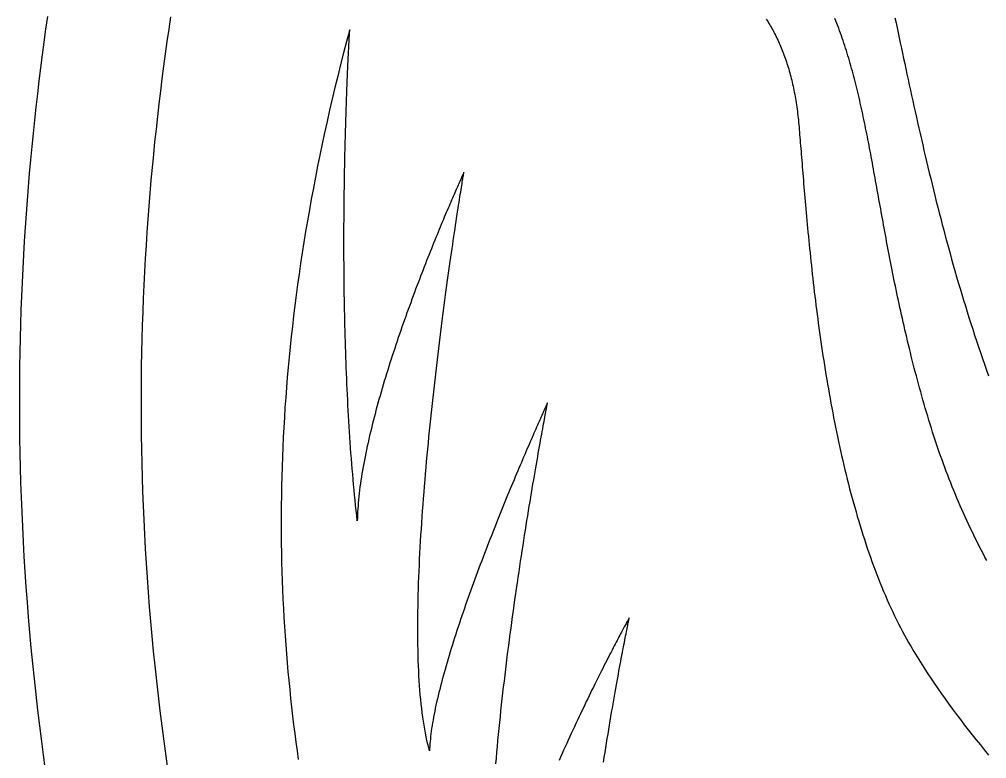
# Model space of a CAD drawing. Extents: x 5 to 105, y 2 to 136.
# Drawn here: x 11.91 to 22.37, y 64.69 to 72.68 of the extents above; entities that cross this region are included whole.
import ezdxf

# ---------------------------------------------------------------- set-up
doc = ezdxf.new("R2010")
doc.units = 0
doc.layers.get('0').update_dxf_attribs({"linetype": 'CONTINUOUS'})

msp = doc.modelspace()

# ---------------------------------------------------------------- linework, layer by layer
at = {"color": 7}
for points in [[(12.2145, 72.7099, 0), (12.1948, 72.5719, 0), (12.1757, 72.4333, 0), (12.1571, 72.2941, 0), (12.1391, 72.1543, 0), (12.1217, 72.014, 0), (12.105, 71.873, 0), (12.0888, 71.7314, 0), (12.0733, 71.5893, 0), (12.0583, 71.4465, 0), (12.0441, 71.3032, 0), (12.0305, 71.1592, 0), (12.0176, 71.0147, 0), (12.0053, 70.8695, 0), (11.9937, 70.7237, 0), (11.9829, 70.5773, 0), (11.9727, 70.4302, 0), (11.9633, 70.2826, 0), (11.9546, 70.1343, 0), (11.9467, 69.9854, 0), (11.9395, 69.8358, 0), (11.9331, 69.6856, 0), (11.9274, 69.5348, 0), (11.9225, 69.3834, 0), (11.9185, 69.2313, 0), (11.9152, 69.0785, 0), (11.9128, 68.9251, 0), (11.9111, 68.7711, 0), (11.9104, 68.6164, 0), (11.9104, 68.4611, 0), (11.9114, 68.3051, 0), (11.9132, 68.1484, 0), (11.9159, 67.9911, 0), (11.9194, 67.8331, 0), (11.9239, 67.6744, 0), (11.9293, 67.5151, 0), (11.9356, 67.3551, 0), (11.9429, 67.1944, 0), (11.9511, 67.033, 0), (11.9603, 66.871, 0), (11.9704, 66.7083, 0), (11.9815, 66.5448, 0), (11.9936, 66.3807, 0), (12.0067, 66.2159, 0), (12.0208, 66.0505, 0), (12.0359, 65.8843, 0), (12.0521, 65.7174, 0), (12.0693, 65.5498, 0), (12.0875, 65.3815, 0), (12.1068, 65.2125, 0), (12.1272, 65.0427, 0), (12.1487, 64.8723, 0), (12.1712, 64.7012, 0), (12.1949, 64.5293, 0)], [(13.5213, 64.5473, 0), (13.4977, 64.7126, 0), (13.4752, 64.8772, 0), (13.4538, 65.0411, 0), (13.4334, 65.2044, 0), (13.414, 65.367, 0), (13.3957, 65.5289, 0), (13.3784, 65.6902, 0), (13.3621, 65.8509, 0), (13.3468, 66.0108, 0), (13.3325, 66.1702, 0), (13.3192, 66.3289, 0), (13.3068, 66.4869, 0), (13.2954, 66.6443, 0), (13.285, 66.8011, 0), (13.2755, 66.9572, 0), (13.2669, 67.1127, 0), (13.2593, 67.2675, 0), (13.2525, 67.4217, 0), (13.2467, 67.5753, 0), (13.2417, 67.7283, 0), (13.2377, 67.8806, 0), (13.2345, 68.0323, 0), (13.2321, 68.1834, 0), (13.2306, 68.3339, 0), (13.23, 68.4838, 0), (13.2302, 68.633, 0), (13.2312, 68.7817, 0), (13.233, 68.9297, 0), (13.2356, 69.0771, 0), (13.2389, 69.224, 0), (13.2431, 69.3702, 0), (13.248, 69.5158, 0), (13.2537, 69.6608, 0), (13.2601, 69.8053, 0), (13.2673, 69.9491, 0), (13.2752, 70.0924, 0), (13.2838, 70.2351, 0), (13.2931, 70.3771, 0), (13.3031, 70.5186, 0), (13.3138, 70.6596, 0), (13.3251, 70.7999, 0), (13.3372, 70.9397, 0), (13.3498, 71.0789, 0), (13.3632, 71.2175, 0), (13.3771, 71.3556, 0), (13.3917, 71.4931, 0), (13.4069, 71.63, 0), (13.4227, 71.7664, 0), (13.4391, 71.9022, 0), (13.456, 72.0374, 0), (13.4736, 72.1721, 0), (13.4917, 72.3063, 0), (13.5103, 72.4399, 0), (13.5295, 72.5729, 0), (13.5492, 72.7055, 0)], [(21.3779, 72.6953, 0), (21.3893, 72.6418, 0), (21.4008, 72.588, 0), (21.4124, 72.5338, 0), (21.424, 72.4792, 0), (21.4357, 72.4243, 0), (21.4475, 72.369, 0), (21.4593, 72.3134, 0), (21.4713, 72.2574, 0), (21.4833, 72.2012, 0), (21.4955, 72.1446, 0), (21.5078, 72.0877, 0), (21.5201, 72.0305, 0), (21.5326, 71.973, 0), (21.5452, 71.9153, 0), (21.5579, 71.8572, 0), (21.5707, 71.7989, 0), (21.5836, 71.7404, 0), (21.5967, 71.6815, 0), (21.6098, 71.6224, 0), (21.6232, 71.5631, 0), (21.6366, 71.5036, 0), (21.6502, 71.4438, 0), (21.6639, 71.3838, 0), (21.6778, 71.3236, 0), (21.6918, 71.2632, 0), (21.706, 71.2026, 0), (21.7204, 71.1418, 0), (21.7348, 71.0808, 0), (21.7495, 71.0196, 0), (21.7643, 70.9583, 0), (21.7793, 70.8968, 0), (21.7945, 70.8351, 0), (21.8098, 70.7734, 0), (21.8253, 70.7114, 0), (21.841, 70.6494, 0), (21.8569, 70.5872, 0), (21.873, 70.5249, 0), (21.8892, 70.4625, 0), (21.9057, 70.4, 0), (21.9223, 70.3374, 0), (21.9392, 70.2747, 0), (21.9563, 70.2119, 0), (21.9735, 70.1491, 0), (21.991, 70.0862, 0), (22.0087, 70.0232, 0), (22.0267, 69.9602, 0), (22.0448, 69.8972, 0), (22.0632, 69.8341, 0), (22.0818, 69.771, 0), (22.1006, 69.7078, 0), (22.1197, 69.6447, 0), (22.139, 69.5815, 0), (22.1585, 69.5183, 0), (22.1783, 69.4552, 0), (22.1984, 69.3921, 0), (22.2187, 69.329, 0), (22.2392, 69.2659, 0), (22.2601, 69.2028, 0), (22.2811, 69.1398, 0), (22.3025, 69.0769, 0), (22.3241, 69.014, 0), (22.346, 68.9512, 0), (22.3681, 68.8885, 0), (22.3906, 68.8258, 0)], [(19.9864, 72.6812, 0), (19.996, 72.6663, 0), (20.0054, 72.6513, 0), (20.0148, 72.6361, 0), (20.0241, 72.6207, 0), (20.0332, 72.6052, 0), (20.0422, 72.5895, 0), (20.0512, 72.5736, 0), (20.06, 72.5576, 0), (20.0686, 72.5415, 0), (20.0772, 72.5251, 0), (20.0857, 72.5086, 0), (20.094, 72.4919, 0), (20.1022, 72.4751, 0), (20.1103, 72.4581, 0), (20.1183, 72.4409, 0), (20.1261, 72.4236, 0), (20.1338, 72.4061, 0), (20.1414, 72.3884, 0), (20.1489, 72.3705, 0), (20.1563, 72.3525, 0), (20.1635, 72.3344, 0), (20.1706, 72.316, 0), (20.1776, 72.2975, 0), (20.1845, 72.2788, 0), (20.1912, 72.2599, 0), (20.1978, 72.2409, 0), (20.2043, 72.2217, 0), (20.2106, 72.2023, 0), (20.2169, 72.1828, 0), (20.223, 72.1631, 0), (20.2289, 72.1432, 0), (20.2347, 72.1231, 0), (20.2404, 72.1029, 0), (20.246, 72.0825, 0), (20.2514, 72.0619, 0), (20.2567, 72.0412, 0), (20.2619, 72.0202, 0), (20.2669, 71.9991, 0), (20.2718, 71.9778, 0), (20.2766, 71.9564, 0), (20.2812, 71.9347, 0), (20.2857, 71.9129, 0), (20.29, 71.8909, 0), (20.2942, 71.8687, 0), (20.2983, 71.8464, 0), (20.3022, 71.8239, 0), (20.306, 71.8012, 0), (20.3096, 71.7783, 0), (20.3131, 71.7552, 0), (20.3165, 71.732, 0), (20.3197, 71.7085, 0), (20.3228, 71.6849, 0), (20.3257, 71.6611, 0), (20.3285, 71.6372, 0), (20.3311, 71.613, 0), (20.3336, 71.5887, 0), (20.3359, 71.5642, 0)], [(21.6931, 68.5209, 0), (21.6806, 68.565, 0), (21.6682, 68.6089, 0), (21.6561, 68.6526, 0), (21.6441, 68.6961, 0), (21.6324, 68.7393, 0), (21.6208, 68.7824, 0), (21.6094, 68.8253, 0), (21.5982, 68.8679, 0), (21.5871, 68.9104, 0), (21.5763, 68.9527, 0), (21.5656, 68.9947, 0), (21.555, 69.0366, 0), (21.5446, 69.0783, 0), (21.5344, 69.1197, 0), (21.5244, 69.161, 0), (21.5145, 69.2021, 0), (21.5047, 69.243, 0), (21.4951, 69.2837, 0), (21.4857, 69.3242, 0), (21.4764, 69.3645, 0), (21.4672, 69.4046, 0), (21.4581, 69.4446, 0), (21.4492, 69.4843, 0), (21.4405, 69.5239, 0), (21.4318, 69.5633, 0), (21.4233, 69.6025, 0), (21.4149, 69.6415, 0), (21.4066, 69.6803, 0), (21.3985, 69.719, 0), (21.3904, 69.7575, 0), (21.3825, 69.7958, 0), (21.3747, 69.8339, 0), (21.3669, 69.8718, 0), (21.3593, 69.9096, 0), (21.3518, 69.9472, 0), (21.3444, 69.9846, 0), (21.337, 70.0218, 0), (21.3298, 70.0589, 0), (21.3226, 70.0958, 0), (21.3156, 70.1325, 0), (21.3086, 70.1691, 0), (21.3016, 70.2055, 0), (21.2948, 70.2417, 0), (21.288, 70.2777, 0), (21.2813, 70.3136, 0), (21.2747, 70.3494, 0), (21.2681, 70.3849, 0), (21.2616, 70.4203, 0), (21.2552, 70.4556, 0), (21.2488, 70.4907, 0), (21.2424, 70.5256, 0), (21.2361, 70.5604, 0), (21.2298, 70.595, 0), (21.2236, 70.6294, 0), (21.2175, 70.6637, 0), (21.2113, 70.6979, 0), (21.2052, 70.7319, 0), (21.1992, 70.7657, 0), (21.1931, 70.7994, 0), (21.1871, 70.8329, 0), (21.1811, 70.8663, 0), (21.1751, 70.8996, 0), (21.1691, 70.9327, 0), (21.1632, 70.9656, 0), (21.1573, 70.9984, 0), (21.1513, 71.0311, 0), (21.1454, 71.0636, 0), (21.1395, 71.096, 0), (21.1335, 71.1282, 0), (21.1276, 71.1603, 0), (21.1217, 71.1923, 0), (21.1157, 71.2241, 0), (21.1097, 71.2558, 0), (21.1038, 71.2873, 0), (21.0978, 71.3187, 0), (21.0917, 71.35, 0), (21.0857, 71.3811, 0), (21.0796, 71.4122, 0), (21.0735, 71.443, 0), (21.0673, 71.4738, 0), (21.0612, 71.5044, 0), (21.0549, 71.5349, 0), (21.0487, 71.5653, 0), (21.0424, 71.5955, 0), (21.036, 71.6256, 0), (21.0296, 71.6556, 0), (21.0231, 71.6855, 0), (21.0166, 71.7153, 0), (21.01, 71.7449, 0), (21.0034, 71.7744, 0), (20.9967, 71.8038, 0), (20.9899, 71.8331, 0), (20.983, 71.8622, 0), (20.9761, 71.8913, 0), (20.9691, 71.9202, 0), (20.962, 71.949, 0), (20.9548, 71.9777, 0), (20.9475, 72.0063, 0), (20.9402, 72.0348, 0), (20.9327, 72.0631, 0), (20.9252, 72.0914, 0), (20.9175, 72.1195, 0), (20.9098, 72.1476, 0), (20.9019, 72.1755, 0), (20.894, 72.2033, 0), (20.8859, 72.2311, 0), (20.8777, 72.2587, 0), (20.8694, 72.2862, 0), (20.861, 72.3137, 0), (20.8525, 72.341, 0), (20.8438, 72.3682, 0), (20.835, 72.3953, 0), (20.8261, 72.4224, 0), (20.817, 72.4493, 0), (20.8078, 72.4761, 0), (20.7984, 72.5029, 0), (20.789, 72.5295, 0), (20.7793, 72.5561, 0), (20.7695, 72.5826, 0), (20.7596, 72.609, 0), (20.7495, 72.6353, 0), (20.7393, 72.6615, 0), (20.7289, 72.6876, 0)], [(15.4826, 72.5674, 0), (15.449, 72.4413, 0), (15.4163, 72.3159, 0), (15.3845, 72.191, 0), (15.3535, 72.0667, 0), (15.3234, 71.943, 0), (15.2941, 71.8199, 0), (15.2656, 71.6973, 0), (15.238, 71.5754, 0), (15.2111, 71.4539, 0), (15.1851, 71.3331, 0), (15.16, 71.2128, 0), (15.1356, 71.0931, 0), (15.112, 70.9739, 0), (15.0892, 70.8552, 0), (15.0672, 70.7371, 0), (15.046, 70.6196, 0), (15.0255, 70.5025, 0), (15.0058, 70.386, 0), (14.9869, 70.27, 0), (14.9688, 70.1546, 0), (14.9513, 70.0397, 0), (14.9347, 69.9252, 0), (14.9187, 69.8113, 0), (14.9035, 69.6979, 0), (14.889, 69.585, 0), (14.8753, 69.4726, 0), (14.8622, 69.3607, 0), (14.8499, 69.2493, 0), (14.8382, 69.1383, 0), (14.8273, 69.0279, 0), (14.817, 68.9179, 0), (14.8074, 68.8084, 0), (14.7985, 68.6994, 0), (14.7903, 68.5908, 0), (14.7827, 68.4827, 0), (14.7758, 68.375, 0), (14.7696, 68.2679, 0), (14.7639, 68.1611, 0), (14.7589, 68.0548, 0), (14.7546, 67.949, 0), (14.7509, 67.8436, 0), (14.7478, 67.7386, 0), (14.7453, 67.634, 0), (14.7434, 67.5299, 0), (14.7421, 67.4262, 0), (14.7414, 67.3229, 0), (14.7413, 67.22, 0), (14.7418, 67.1176, 0), (14.7429, 67.0155, 0), (14.7445, 66.9139, 0), (14.7467, 66.8126, 0), (14.7495, 66.7118, 0), (14.7528, 66.6113, 0), (14.7567, 66.5112, 0), (14.7611, 66.4115, 0), (14.766, 66.3122, 0), (14.7715, 66.2133, 0), (14.7775, 66.1147, 0), (14.784, 66.0165, 0), (14.791, 65.9186, 0), (14.7985, 65.8211, 0), (14.8065, 65.724, 0), (14.815, 65.6272, 0), (14.824, 65.5308, 0), (14.8334, 65.4347, 0), (14.8434, 65.3389, 0), (14.8538, 65.2435, 0), (14.8646, 65.1484, 0), (14.876, 65.0537, 0), (14.8877, 64.9592, 0), (14.8999, 64.8651, 0), (14.9126, 64.7713, 0), (14.9257, 64.6778, 0)], [(15.5649, 67.2597, 0), (15.5587, 67.3148, 0), (15.5526, 67.37, 0), (15.5467, 67.4255, 0), (15.541, 67.4812, 0), (15.5354, 67.5371, 0), (15.53, 67.5931, 0), (15.5247, 67.6494, 0), (15.5196, 67.7058, 0), (15.5147, 67.7624, 0), (15.5099, 67.8192, 0), (15.5052, 67.876, 0), (15.5007, 67.9331, 0), (15.4964, 67.9902, 0), (15.4921, 68.0474, 0), (15.4881, 68.1047, 0), (15.4841, 68.1622, 0), (15.4803, 68.2196, 0), (15.4767, 68.2772, 0), (15.4732, 68.3348, 0), (15.4698, 68.3925, 0), (15.4665, 68.4501, 0), (15.4634, 68.5078, 0), (15.4604, 68.5656, 0), (15.4575, 68.6233, 0), (15.4548, 68.681, 0), (15.4521, 68.7387, 0), (15.4496, 68.7963, 0), (15.4472, 68.8539, 0), (15.445, 68.9115, 0), (15.4428, 68.969, 0), (15.4407, 69.0264, 0), (15.4388, 69.0837, 0), (15.437, 69.141, 0), (15.4353, 69.1981, 0), (15.4336, 69.2551, 0), (15.4321, 69.312, 0), (15.4307, 69.3687, 0), (15.4294, 69.4253, 0), (15.4282, 69.4817, 0), (15.427, 69.538, 0), (15.426, 69.5941, 0), (15.4251, 69.65, 0), (15.4242, 69.7057, 0), (15.4235, 69.7611, 0), (15.4228, 69.8164, 0), (15.4222, 69.8714, 0), (15.4217, 69.9262, 0), (15.4213, 69.9807, 0), (15.4209, 70.0349, 0), (15.4206, 70.0889, 0), (15.4204, 70.1426, 0), (15.4203, 70.196, 0), (15.4203, 70.2491, 0), (15.4203, 70.3018, 0), (15.4204, 70.3542, 0), (15.4205, 70.4063, 0), (15.4207, 70.458, 0), (15.421, 70.5094, 0), (15.4213, 70.5604, 0), (15.4217, 70.611, 0), (15.4222, 70.6612, 0), (15.4227, 70.711, 0), (15.4232, 70.7604, 0), (15.4238, 70.8094, 0), (15.4245, 70.8579, 0), (15.4252, 70.906, 0), (15.4259, 70.9536, 0), (15.4267, 71.0008, 0), (15.4276, 71.0474, 0), (15.4284, 71.0936, 0), (15.4293, 71.1393, 0), (15.4303, 71.1845, 0), (15.4313, 71.2291, 0), (15.4323, 71.2732, 0), (15.4333, 71.3168, 0), (15.4344, 71.3598, 0), (15.4355, 71.4022, 0), (15.4366, 71.4441, 0), (15.4377, 71.4854, 0), (15.4389, 71.5261, 0), (15.4401, 71.5661, 0), (15.4413, 71.6056, 0), (15.4425, 71.6444, 0), (15.4437, 71.6826, 0), (15.445, 71.7201, 0), (15.4462, 71.757, 0), (15.4475, 71.7932, 0), (15.4487, 71.8287, 0), (15.45, 71.8636, 0), (15.4513, 71.8977, 0), (15.4525, 71.9311, 0), (15.4538, 71.9638, 0), (15.455, 71.9957, 0), (15.4563, 72.0269, 0), (15.4576, 72.0573, 0), (15.4588, 72.087, 0), (15.46, 72.1159, 0), (15.4612, 72.144, 0), (15.4624, 72.1713, 0), (15.4636, 72.1978, 0), (15.4648, 72.2235, 0), (15.4659, 72.2483, 0), (15.4671, 72.2723, 0), (15.4682, 72.2954, 0), (15.4693, 72.3177, 0), (15.4703, 72.3391, 0), (15.4713, 72.3596, 0), (15.4723, 72.3792, 0), (15.4733, 72.3979, 0), (15.4742, 72.4157, 0), (15.4751, 72.4326, 0), (15.4759, 72.4485, 0), (15.4767, 72.4635, 0), (15.4775, 72.4775, 0), (15.4782, 72.4905, 0), (15.4788, 72.5026, 0), (15.4795, 72.5136, 0), (15.48, 72.5237, 0), (15.4805, 72.5328, 0), (15.481, 72.5408, 0), (15.4814, 72.5478, 0), (15.4818, 72.5537, 0), (15.4821, 72.5586, 0), (15.4823, 72.5624, 0), (15.4825, 72.5652, 0), (15.4826, 72.5668, 0), (15.4826, 72.5674, 0)], [(20.3359, 71.5642, 0), (20.3382, 71.5392, 0), (20.3405, 71.5135, 0), (20.3428, 71.4872, 0), (20.3451, 71.4601, 0), (20.3475, 71.4324, 0), (20.3499, 71.404, 0), (20.3523, 71.3749, 0), (20.3548, 71.3453, 0), (20.3573, 71.3149, 0), (20.3598, 71.284, 0), (20.3623, 71.2524, 0), (20.3649, 71.2202, 0), (20.3676, 71.1874, 0), (20.3703, 71.1541, 0), (20.373, 71.1201, 0), (20.3758, 71.0856, 0), (20.3787, 71.0505, 0), (20.3816, 71.0148, 0), (20.3846, 70.9787, 0), (20.3876, 70.9419, 0), (20.3907, 70.9047, 0), (20.3938, 70.8669, 0), (20.397, 70.8287, 0), (20.4003, 70.7899, 0), (20.4037, 70.7507, 0), (20.4071, 70.711, 0), (20.4106, 70.6708, 0), (20.4142, 70.6301, 0), (20.4179, 70.589, 0), (20.4216, 70.5475, 0), (20.4255, 70.5055, 0), (20.4294, 70.4631, 0), (20.4334, 70.4203, 0), (20.4375, 70.3771, 0), (20.4418, 70.3335, 0), (20.4461, 70.2895, 0), (20.4505, 70.2452, 0), (20.455, 70.2005, 0), (20.4596, 70.1554, 0), (20.4643, 70.11, 0), (20.4691, 70.0642, 0), (20.4741, 70.0181, 0), (20.4791, 69.9717, 0), (20.4843, 69.925, 0), (20.4896, 69.878, 0), (20.495, 69.8307, 0), (20.5005, 69.7831, 0), (20.5062, 69.7353, 0), (20.512, 69.6872, 0), (20.5179, 69.6388, 0), (20.524, 69.5902, 0), (20.5301, 69.5414, 0), (20.5365, 69.4923, 0), (20.5429, 69.4431, 0), (20.5495, 69.3936, 0), (20.5563, 69.3439, 0), (20.5632, 69.294, 0), (20.5702, 69.244, 0), (20.5774, 69.1938, 0), (20.5848, 69.1434, 0), (20.5923, 69.0929, 0), (20.5999, 69.0423, 0), (20.6077, 68.9915, 0), (20.6157, 68.9406, 0), (20.6239, 68.8896, 0), (20.6322, 68.8385, 0), (20.6407, 68.7873, 0), (20.6493, 68.736, 0), (20.6582, 68.6846, 0), (20.6672, 68.6332, 0), (20.6764, 68.5817, 0), (20.6858, 68.5302, 0), (20.6953, 68.4787, 0), (20.7051, 68.4271, 0), (20.715, 68.3755, 0), (20.7251, 68.3239, 0), (20.7354, 68.2723, 0), (20.7459, 68.2207, 0), (20.7567, 68.1691, 0), (20.7676, 68.1176, 0), (20.7787, 68.0661, 0), (20.79, 68.0146, 0), (20.8015, 67.9632, 0), (20.8132, 67.9119, 0), (20.8252, 67.8606, 0), (20.8374, 67.8095, 0), (20.8497, 67.7584, 0), (20.8623, 67.7074, 0), (20.8751, 67.6566, 0), (20.8882, 67.6059, 0), (20.9014, 67.5553, 0), (20.9149, 67.5048, 0), (20.9287, 67.4545, 0), (20.9426, 67.4044, 0), (20.9568, 67.3544, 0), (20.9712, 67.3047, 0), (20.9859, 67.2551, 0), (21.0008, 67.2057, 0), (21.016, 67.1565, 0), (21.0314, 67.1075, 0), (21.047, 67.0588, 0), (21.0629, 67.0103, 0), (21.0791, 66.9621, 0), (21.0955, 66.9141, 0), (21.1122, 66.8663, 0), (21.1291, 66.8189, 0), (21.1463, 66.7717, 0), (21.1638, 66.7248, 0), (21.1815, 66.6782, 0), (21.1995, 66.632, 0), (21.2178, 66.586, 0), (21.2363, 66.5404, 0), (21.2551, 66.4952, 0), (21.2742, 66.4502, 0), (21.2936, 66.4057, 0), (21.3133, 66.3615, 0), (21.3333, 66.3177, 0), (21.3535, 66.2742, 0), (21.374, 66.2312, 0), (21.3949, 66.1886, 0), (21.416, 66.1464, 0), (21.4374, 66.1046, 0), (21.4591, 66.0633, 0), (21.4812, 66.0224, 0), (21.5035, 65.9819, 0), (21.5261, 65.9419, 0), (21.5491, 65.9024, 0)], [(16.7164, 71.0229, 0), (16.7162, 71.0225, 0), (16.7156, 71.0211, 0), (16.7146, 71.0189, 0), (16.7131, 71.0158, 0), (16.7113, 71.0118, 0), (16.7091, 71.0069, 0), (16.7065, 71.0012, 0), (16.7035, 70.9947, 0), (16.7002, 70.9873, 0), (16.6965, 70.9792, 0), (16.6924, 70.9702, 0), (16.688, 70.9604, 0), (16.6833, 70.9499, 0), (16.6782, 70.9385, 0), (16.6728, 70.9264, 0), (16.6671, 70.9136, 0), (16.661, 70.9, 0), (16.6547, 70.8857, 0), (16.648, 70.8706, 0), (16.641, 70.8549, 0), (16.6338, 70.8384, 0), (16.6263, 70.8212, 0), (16.6185, 70.8034, 0), (16.6104, 70.7849, 0), (16.6021, 70.7658, 0), (16.5935, 70.746, 0), (16.5846, 70.7255, 0), (16.5755, 70.7044, 0), (16.5662, 70.6828, 0), (16.5566, 70.6605, 0), (16.5469, 70.6376, 0), (16.5369, 70.6141, 0), (16.5267, 70.5901, 0), (16.5163, 70.5654, 0), (16.5056, 70.5403, 0), (16.4948, 70.5146, 0), (16.4839, 70.4883, 0), (16.4727, 70.4616, 0), (16.4614, 70.4343, 0), (16.4499, 70.4065, 0), (16.4382, 70.3782, 0), (16.4264, 70.3495, 0), (16.4145, 70.3203, 0), (16.4024, 70.2906, 0), (16.3901, 70.2604, 0), (16.3778, 70.2299, 0), (16.3653, 70.1989, 0), (16.3528, 70.1675, 0), (16.3401, 70.1356, 0), (16.3273, 70.1034, 0), (16.3144, 70.0708, 0), (16.3014, 70.0378, 0), (16.2884, 70.0045, 0), (16.2753, 69.9708, 0), (16.2621, 69.9367, 0), (16.2489, 69.9024, 0), (16.2356, 69.8677, 0), (16.2222, 69.8326, 0), (16.2089, 69.7973, 0), (16.1955, 69.7617, 0), (16.182, 69.7258, 0), (16.1686, 69.6897, 0), (16.1551, 69.6532, 0), (16.1416, 69.6166, 0), (16.1281, 69.5796, 0), (16.1147, 69.5425, 0), (16.1012, 69.5051, 0), (16.0877, 69.4676, 0), (16.0743, 69.4298, 0), (16.0609, 69.3918, 0), (16.0476, 69.3537, 0), (16.0343, 69.3154, 0), (16.0211, 69.277, 0), (16.0079, 69.2384, 0), (15.9947, 69.1996, 0), (15.9817, 69.1608, 0), (15.9687, 69.1218, 0), (15.9558, 69.0827, 0), (15.943, 69.0436, 0), (15.9303, 69.0043, 0), (15.9177, 68.965, 0), (15.9052, 68.9256, 0), (15.8929, 68.8862, 0), (15.8806, 68.8467, 0), (15.8685, 68.8072, 0), (15.8565, 68.7677, 0), (15.8447, 68.7281, 0), (15.833, 68.6886, 0), (15.8215, 68.6491, 0), (15.8102, 68.6096, 0), (15.799, 68.5701, 0), (15.788, 68.5307, 0), (15.7771, 68.4913, 0), (15.7665, 68.452, 0), (15.756, 68.4128, 0), (15.7458, 68.3737, 0), (15.7358, 68.3346, 0), (15.726, 68.2957, 0), (15.7164, 68.2569, 0), (15.707, 68.2182, 0), (15.6979, 68.1796, 0), (15.689, 68.1412, 0), (15.6804, 68.1029, 0), (15.672, 68.0649, 0), (15.6639, 68.027, 0), (15.656, 67.9892, 0), (15.6484, 67.9517, 0), (15.6411, 67.9144, 0), (15.6341, 67.8774, 0), (15.6274, 67.8405, 0), (15.621, 67.8039, 0), (15.6149, 67.7675, 0), (15.6091, 67.7315, 0), (15.6037, 67.6956, 0), (15.5986, 67.6601, 0), (15.5937, 67.6249, 0), (15.5893, 67.5899, 0), (15.5852, 67.5553, 0), (15.5814, 67.521, 0), (15.578, 67.4871, 0), (15.575, 67.4535, 0), (15.5723, 67.4202, 0), (15.5701, 67.3874, 0), (15.5682, 67.3549, 0), (15.5667, 67.3228, 0), (15.5656, 67.291, 0), (15.5649, 67.2597, 0)], [(16.3463, 64.7716, 0), (16.3363, 64.8077, 0), (16.3268, 64.845, 0), (16.3177, 64.8834, 0), (16.3091, 64.9229, 0), (16.3009, 64.9636, 0), (16.2932, 65.0053, 0), (16.2858, 65.0481, 0), (16.2789, 65.092, 0), (16.2724, 65.1369, 0), (16.2663, 65.1828, 0), (16.2606, 65.2296, 0), (16.2552, 65.2775, 0), (16.2503, 65.3262, 0), (16.2458, 65.3758, 0), (16.2416, 65.4264, 0), (16.2378, 65.4777, 0), (16.2343, 65.5299, 0), (16.2313, 65.583, 0), (16.2285, 65.6368, 0), (16.2262, 65.6914, 0), (16.2241, 65.7467, 0), (16.2224, 65.8027, 0), (16.221, 65.8594, 0), (16.22, 65.9168, 0), (16.2192, 65.9749, 0), (16.2188, 66.0335, 0), (16.2186, 66.0928, 0), (16.2188, 66.1526, 0), (16.2193, 66.213, 0), (16.22, 66.2739, 0), (16.221, 66.3353, 0), (16.2223, 66.3973, 0), (16.2239, 66.4596, 0), (16.2257, 66.5224, 0), (16.2278, 66.5856, 0), (16.2302, 66.6492, 0), (16.2327, 66.7132, 0), (16.2355, 66.7775, 0), (16.2386, 66.8421, 0), (16.2419, 66.9071, 0), (16.2454, 66.9722, 0), (16.2491, 67.0377, 0), (16.253, 67.1034, 0), (16.2571, 67.1692, 0), (16.2614, 67.2353, 0), (16.266, 67.3015, 0), (16.2707, 67.3678, 0), (16.2755, 67.4342, 0), (16.2806, 67.5007, 0), (16.2858, 67.5673, 0), (16.2912, 67.6339, 0), (16.2967, 67.7006, 0), (16.3024, 67.7672, 0), (16.3082, 67.8338, 0), (16.3141, 67.9003, 0), (16.3202, 67.9668, 0), (16.3264, 68.0331, 0), (16.3328, 68.0993, 0), (16.3392, 68.1654, 0), (16.3458, 68.2313, 0), (16.3524, 68.297, 0), (16.3592, 68.3625, 0), (16.366, 68.4277, 0), (16.3729, 68.4927, 0), (16.3799, 68.5574, 0), (16.387, 68.6217, 0), (16.3941, 68.6858, 0), (16.4013, 68.7494, 0), (16.4086, 68.8127, 0), (16.4159, 68.8756, 0), (16.4232, 68.938, 0), (16.4306, 69, 0), (16.438, 69.0615, 0), (16.4454, 69.1225, 0), (16.4529, 69.183, 0), (16.4603, 69.2429, 0), (16.4678, 69.3023, 0), (16.4752, 69.361, 0), (16.4827, 69.4192, 0), (16.4901, 69.4767, 0), (16.4976, 69.5335, 0), (16.505, 69.5897, 0), (16.5123, 69.6451, 0), (16.5197, 69.6998, 0), (16.527, 69.7537, 0), (16.5342, 69.8069, 0), (16.5414, 69.8592, 0), (16.5485, 69.9107, 0), (16.5556, 69.9614, 0), (16.5626, 70.0112, 0), (16.5695, 70.0601, 0), (16.5763, 70.1081, 0), (16.5831, 70.1551, 0), (16.5897, 70.2011, 0), (16.5963, 70.2462, 0), (16.6027, 70.2902, 0), (16.609, 70.3332, 0), (16.6152, 70.3751, 0), (16.6213, 70.416, 0), (16.6273, 70.4557, 0), (16.6331, 70.4943, 0), (16.6387, 70.5318, 0), (16.6443, 70.568, 0), (16.6496, 70.6031, 0), (16.6548, 70.6369, 0), (16.6599, 70.6695, 0), (16.6647, 70.7008, 0), (16.6694, 70.7308, 0), (16.6739, 70.7594, 0), (16.6782, 70.7868, 0), (16.6823, 70.8127, 0), (16.6862, 70.8373, 0), (16.6899, 70.8605, 0), (16.6934, 70.8822, 0), (16.6967, 70.9025, 0), (16.6997, 70.9212, 0), (16.7025, 70.9385, 0), (16.7051, 70.9542, 0), (16.7074, 70.9684, 0), (16.7095, 70.981, 0), (16.7113, 70.992, 0), (16.7128, 71.0013, 0), (16.7141, 71.009, 0), (16.7151, 71.0151, 0), (16.7159, 71.0194, 0), (16.7163, 71.0221, 0), (16.7164, 71.0229, 0)], [(17.6212, 68.5348, 0), (17.621, 68.5343, 0), (17.6203, 68.5328, 0), (17.6192, 68.5303, 0), (17.6176, 68.5268, 0), (17.6155, 68.5224, 0), (17.6131, 68.517, 0), (17.6102, 68.5107, 0), (17.6069, 68.5034, 0), (17.6032, 68.4952, 0), (17.5991, 68.4861, 0), (17.5946, 68.4762, 0), (17.5897, 68.4653, 0), (17.5845, 68.4536, 0), (17.5788, 68.4411, 0), (17.5728, 68.4277, 0), (17.5665, 68.4135, 0), (17.5598, 68.3985, 0), (17.5527, 68.3827, 0), (17.5453, 68.3661, 0), (17.5376, 68.3487, 0), (17.5296, 68.3306, 0), (17.5212, 68.3117, 0), (17.5126, 68.2921, 0), (17.5036, 68.2718, 0), (17.4944, 68.2508, 0), (17.4849, 68.2291, 0), (17.4751, 68.2067, 0), (17.465, 68.1836, 0), (17.4546, 68.1599, 0), (17.4441, 68.1355, 0), (17.4332, 68.1106, 0), (17.4221, 68.085, 0), (17.4108, 68.0588, 0), (17.3993, 68.032, 0), (17.3875, 68.0046, 0), (17.3755, 67.9767, 0), (17.3634, 67.9482, 0), (17.351, 67.9192, 0), (17.3384, 67.8897, 0), (17.3257, 67.8597, 0), (17.3128, 67.8291, 0), (17.2997, 67.7981, 0), (17.2864, 67.7666, 0), (17.273, 67.7347, 0), (17.2595, 67.7023, 0), (17.2458, 67.6695, 0), (17.232, 67.6362, 0), (17.218, 67.6026, 0), (17.204, 67.5685, 0), (17.1898, 67.5341, 0), (17.1755, 67.4993, 0), (17.1612, 67.4642, 0), (17.1467, 67.4287, 0), (17.1322, 67.3929, 0), (17.1176, 67.3568, 0), (17.1029, 67.3203, 0), (17.0882, 67.2836, 0), (17.0734, 67.2466, 0), (17.0586, 67.2094, 0), (17.0437, 67.1719, 0), (17.0288, 67.1341, 0), (17.0139, 67.0961, 0), (16.999, 67.058, 0), (16.984, 67.0196, 0), (16.9691, 66.981, 0), (16.9542, 66.9423, 0), (16.9393, 66.9034, 0), (16.9244, 66.8644, 0), (16.9095, 66.8252, 0), (16.8947, 66.7859, 0), (16.8799, 66.7465, 0), (16.8652, 66.707, 0), (16.8505, 66.6675, 0), (16.8359, 66.6278, 0), (16.8213, 66.5881, 0), (16.8069, 66.5484, 0), (16.7925, 66.5086, 0), (16.7782, 66.4689, 0), (16.7641, 66.4291, 0), (16.75, 66.3893, 0), (16.736, 66.3496, 0), (16.7222, 66.3099, 0), (16.7085, 66.2702, 0), (16.695, 66.2306, 0), (16.6816, 66.1911, 0), (16.6683, 66.1517, 0), (16.6552, 66.1123, 0), (16.6423, 66.0731, 0), (16.6295, 66.034, 0), (16.6169, 65.9951, 0), (16.6046, 65.9563, 0), (16.5924, 65.9176, 0), (16.5804, 65.8792, 0), (16.5686, 65.8409, 0), (16.5571, 65.8029, 0), (16.5457, 65.765, 0), (16.5346, 65.7274, 0), (16.5238, 65.6901, 0), (16.5132, 65.653, 0), (16.5028, 65.6162, 0), (16.4927, 65.5796, 0), (16.4829, 65.5434, 0), (16.4734, 65.5074, 0), (16.4641, 65.4718, 0), (16.4552, 65.4365, 0), (16.4465, 65.4016, 0), (16.4381, 65.367, 0), (16.4301, 65.3328, 0), (16.4223, 65.299, 0), (16.4149, 65.2656, 0), (16.4079, 65.2326, 0), (16.4011, 65.2001, 0), (16.3948, 65.1679, 0), (16.3887, 65.1363, 0), (16.3831, 65.1051, 0), (16.3778, 65.0743, 0), (16.3729, 65.0441, 0), (16.3684, 65.0144, 0), (16.3643, 64.9852, 0), (16.3605, 64.9565, 0), (16.3572, 64.9283, 0), (16.3543, 64.9007, 0), (16.3518, 64.8737, 0), (16.3498, 64.8473, 0), (16.3482, 64.8215, 0), (16.347, 64.7962, 0), (16.3463, 64.7716, 0)], [(17.0626, 64.6302, 0), (17.068, 64.6935, 0), (17.0736, 64.757, 0), (17.0795, 64.8206, 0), (17.0855, 64.8845, 0), (17.0917, 64.9485, 0), (17.0981, 65.0126, 0), (17.1046, 65.0768, 0), (17.1113, 65.1411, 0), (17.1182, 65.2054, 0), (17.1252, 65.2697, 0), (17.1324, 65.3341, 0), (17.1396, 65.3984, 0), (17.1471, 65.4627, 0), (17.1546, 65.5269, 0), (17.1623, 65.5911, 0), (17.17, 65.6551, 0), (17.1779, 65.719, 0), (17.1859, 65.7828, 0), (17.194, 65.8464, 0), (17.2021, 65.9098, 0), (17.2104, 65.9729, 0), (17.2187, 66.0359, 0), (17.227, 66.0985, 0), (17.2355, 66.1609, 0), (17.244, 66.223, 0), (17.2525, 66.2847, 0), (17.2611, 66.3461, 0), (17.2697, 66.4071, 0), (17.2784, 66.4677, 0), (17.2871, 66.5279, 0), (17.2958, 66.5876, 0), (17.3045, 66.6469, 0), (17.3132, 66.7057, 0), (17.3219, 66.7639, 0), (17.3306, 66.8217, 0), (17.3393, 66.8789, 0), (17.348, 66.9355, 0), (17.3567, 66.9915, 0), (17.3653, 67.0469, 0), (17.3739, 67.1016, 0), (17.3824, 67.1557, 0), (17.3909, 67.2091, 0), (17.3994, 67.2617, 0), (17.4077, 67.3137, 0), (17.416, 67.3649, 0), (17.4243, 67.4153, 0), (17.4324, 67.4649, 0), (17.4405, 67.5136, 0), (17.4485, 67.5616, 0), (17.4563, 67.6086, 0), (17.4641, 67.6548, 0), (17.4718, 67.7, 0), (17.4793, 67.7444, 0), (17.4867, 67.7877, 0), (17.494, 67.8301, 0), (17.5011, 67.8715, 0), (17.5081, 67.9118, 0), (17.515, 67.9511, 0), (17.5217, 67.9893, 0), (17.5282, 68.0265, 0), (17.5346, 68.0625, 0), (17.5408, 68.0974, 0), (17.5468, 68.1311, 0), (17.5526, 68.1636, 0), (17.5583, 68.195, 0), (17.5637, 68.2251, 0), (17.569, 68.2539, 0), (17.574, 68.2815, 0), (17.5788, 68.3078, 0), (17.5834, 68.3328, 0), (17.5877, 68.3564, 0), (17.5918, 68.3787, 0), (17.5957, 68.3995, 0), (17.5993, 68.419, 0), (17.6027, 68.4371, 0), (17.6058, 68.4537, 0), (17.6087, 68.4688, 0), (17.6112, 68.4824, 0), (17.6135, 68.4945, 0), (17.6155, 68.5051, 0), (17.6172, 68.5141, 0), (17.6187, 68.5215, 0), (17.6198, 68.5273, 0), (17.6206, 68.5315, 0), (17.6211, 68.534, 0), (17.6212, 68.5348, 0)], [(22.3725, 66.8279, 0), (22.3515, 66.8668, 0), (22.3308, 66.9058, 0), (22.3103, 66.9448, 0), (22.2901, 66.984, 0), (22.27, 67.0233, 0), (22.2503, 67.0627, 0), (22.2308, 67.1021, 0), (22.2115, 67.1418, 0), (22.1924, 67.1815, 0), (22.1736, 67.2213, 0), (22.155, 67.2612, 0), (22.1366, 67.3013, 0), (22.1185, 67.3415, 0), (22.1006, 67.3818, 0), (22.0829, 67.4222, 0), (22.0654, 67.4628, 0), (22.0481, 67.5034, 0), (22.0311, 67.5442, 0), (22.0142, 67.5851, 0), (21.9976, 67.6262, 0), (21.9812, 67.6674, 0), (21.9649, 67.7087, 0), (21.9489, 67.7502, 0), (21.9331, 67.7917, 0), (21.9175, 67.8335, 0), (21.9021, 67.8753, 0), (21.8869, 67.9173, 0), (21.8719, 67.9595, 0), (21.857, 68.0018, 0), (21.8424, 68.0442, 0), (21.8279, 68.0868, 0), (21.8136, 68.1295, 0), (21.7995, 68.1724, 0), (21.7856, 68.2154, 0), (21.7719, 68.2586, 0), (21.7583, 68.3019, 0), (21.7449, 68.3454, 0), (21.7317, 68.389, 0), (21.7187, 68.4328, 0), (21.7058, 68.4768, 0), (21.6931, 68.5209, 0)], [(18.5054, 66.2111, 0), (18.5051, 66.2106, 0), (18.5044, 66.2092, 0), (18.5031, 66.2069, 0), (18.5013, 66.2037, 0), (18.4991, 66.1996, 0), (18.4963, 66.1946, 0), (18.4931, 66.1887, 0), (18.4894, 66.1819, 0), (18.4853, 66.1744, 0), (18.4807, 66.1659, 0), (18.4757, 66.1567, 0), (18.4703, 66.1466, 0), (18.4644, 66.1357, 0), (18.4581, 66.1241, 0), (18.4514, 66.1116, 0), (18.4444, 66.0984, 0), (18.4369, 66.0844, 0), (18.429, 66.0697, 0), (18.4208, 66.0542, 0), (18.4122, 66.038, 0), (18.4032, 66.0211, 0), (18.3939, 66.0035, 0), (18.3843, 65.9852, 0), (18.3743, 65.9662, 0), (18.364, 65.9465, 0), (18.3534, 65.9262, 0), (18.3425, 65.9053, 0), (18.3312, 65.8837, 0), (18.3197, 65.8615, 0), (18.3079, 65.8386, 0), (18.2958, 65.8152, 0), (18.2835, 65.7912, 0), (18.2709, 65.7666, 0), (18.258, 65.7414, 0), (18.2449, 65.7157, 0), (18.2315, 65.6894, 0), (18.218, 65.6626, 0), (18.2042, 65.6353, 0), (18.1902, 65.6075, 0), (18.176, 65.5792, 0), (18.1616, 65.5503, 0), (18.147, 65.5211, 0), (18.1322, 65.4913, 0), (18.1173, 65.4611, 0), (18.1022, 65.4304, 0), (18.087, 65.3993, 0), (18.0716, 65.3678, 0), (18.056, 65.3359, 0), (18.0404, 65.3036, 0), (18.0246, 65.2709, 0), (18.0087, 65.2378, 0), (17.9927, 65.2044, 0), (17.9766, 65.1706, 0), (17.9604, 65.1365, 0), (17.9441, 65.102, 0), (17.9278, 65.0672, 0), (17.9114, 65.0321, 0), (17.8949, 64.9968, 0), (17.8784, 64.9611, 0), (17.8618, 64.9252, 0), (17.8452, 64.889, 0), (17.8286, 64.8525, 0), (17.812, 64.8158, 0), (17.7954, 64.7789, 0), (17.7787, 64.7418, 0), (17.7621, 64.7044, 0), (17.7455, 64.6669, 0)], [(18.2272, 64.6501, 0), (18.2353, 64.7023, 0), (18.2434, 64.7539, 0), (18.2514, 64.8049, 0), (18.2595, 64.8552, 0), (18.2675, 64.905, 0), (18.2755, 64.954, 0), (18.2834, 65.0024, 0), (18.2913, 65.0501, 0), (18.2991, 65.0971, 0), (18.3069, 65.1434, 0), (18.3146, 65.1889, 0), (18.3223, 65.2337, 0), (18.3299, 65.2777, 0), (18.3374, 65.3209, 0), (18.3448, 65.3633, 0), (18.3521, 65.4049, 0), (18.3593, 65.4456, 0), (18.3664, 65.4855, 0), (18.3734, 65.5245, 0), (18.3803, 65.5626, 0), (18.3871, 65.5998, 0), (18.3937, 65.6361, 0), (18.4002, 65.6714, 0), (18.4066, 65.7058, 0), (18.4128, 65.7392, 0), (18.4189, 65.7716, 0), (18.4248, 65.803, 0), (18.4306, 65.8334, 0), (18.4362, 65.8627, 0), (18.4416, 65.891, 0), (18.4468, 65.9182, 0), (18.4519, 65.9443, 0), (18.4568, 65.9693, 0), (18.4614, 65.9932, 0), (18.4659, 66.0159, 0), (18.4702, 66.0375, 0), (18.4742, 66.0579, 0), (18.478, 66.0771, 0), (18.4817, 66.0951, 0), (18.485, 66.1118, 0), (18.4882, 66.1273, 0), (18.4911, 66.1416, 0), (18.4937, 66.1546, 0), (18.4961, 66.1663, 0), (18.4982, 66.1766, 0), (18.5001, 66.1857, 0), (18.5017, 66.1934, 0), (18.503, 66.1997, 0), (18.504, 66.2047, 0), (18.5048, 66.2082, 0), (18.5052, 66.2104, 0), (18.5054, 66.2111, 0)], [(21.5491, 65.9024, 0), (21.5834, 65.8447, 0), (21.6184, 65.7871, 0), (21.6541, 65.7297, 0), (21.6903, 65.6725, 0), (21.7272, 65.6155, 0), (21.7647, 65.5586, 0), (21.8028, 65.5019, 0), (21.8415, 65.4454, 0), (21.8807, 65.3891, 0), (21.9205, 65.3329, 0), (21.9609, 65.2769, 0), (22.0017, 65.2211, 0), (22.0431, 65.1654, 0), (22.085, 65.11, 0), (22.1273, 65.0547, 0), (22.1702, 64.9996, 0), (22.2134, 64.9447, 0), (22.2572, 64.8899, 0), (22.3013, 64.8353, 0), (22.3459, 64.781, 0), (22.3909, 64.7268, 0)]]:
    msp.add_polyline3d(points, dxfattribs=at)

doc.saveas('drawing.dxf')
